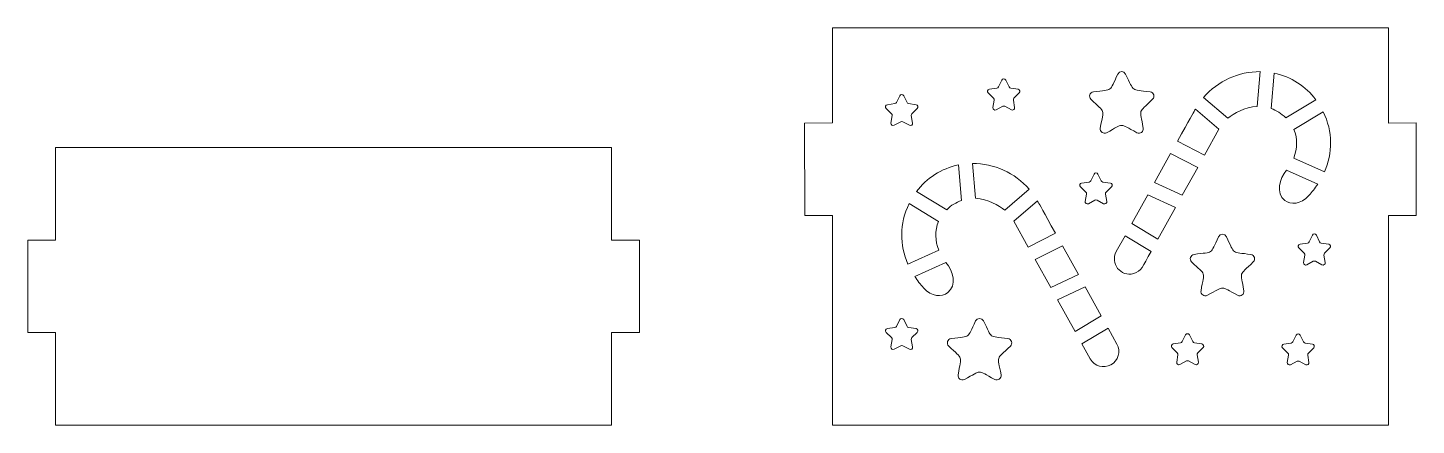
# Model space of a CAD drawing. Header units: inches. Extents: x 97 to 648, y 183 to 807.
# Drawn here: x 195.4 to 620.1, y 183.4 to 305.1 of the extents above; entities that cross this region are included whole.
import ezdxf

# ---------------------------------------------------------------- set-up
doc = ezdxf.new("R2010")
doc.units = ezdxf.units.IN
doc.header["$MEASUREMENT"] = 0
doc.layers.add('_U+0421_U+043B_U+043E_U+0439 1', color=7, linetype='Continuous')

# ---------------------------------------------------------------- blocks, each defined once
blk = doc.blocks.new('block 2')
at = {"layer": '_U+0421_U+043B_U+043E_U+0439 1', "color": 1, "lineweight": 9, "true_color": 0xff0000}
for points in [[(620.09, 275.95), (611.6, 275.94), (611.6, 305.11), (441.52, 305.11), (441.52, 275.95), (433.03, 275.94), (433.06, 247.61), (441.52, 247.62), (441.52, 183.39), (611.6, 183.39), (611.64, 247.61), (620.13, 247.62), (620.09, 275.95)], [(544.99, 266.56), (553.27, 262.32), (548.55, 253.8), (540.11, 257.76), (544.99, 266.56)], [(533.14, 245.18), (538.02, 253.98), (546.45, 250.02), (541.12, 240.4), (533.14, 245.18)], [(503.55, 234.11), (511.87, 238.37), (516.77, 229.53), (508.3, 225.56), (503.55, 234.11)], [(510.4, 221.77), (518.87, 225.74), (523.76, 216.91), (515.76, 212.1), (510.4, 221.77)]]:
    blk.add_lwpolyline(points, dxfattribs=at)
for points, knots in [([(489.57, 286.29), (489.57, 286.29), (491.83, 286.62), (491.83, 286.62), (492.05, 286.65), (492.24, 286.79), (492.34, 286.99), (492.34, 286.99), (493.35, 289.04), (493.35, 289.04), (493.59, 289.54), (494.31, 289.54), (494.56, 289.04), (494.56, 289.04), (495.57, 286.99), (495.57, 286.99), (495.67, 286.79), (495.86, 286.65), (496.08, 286.62), (496.08, 286.62), (498.34, 286.29), (498.34, 286.29), (498.89, 286.21), (499.11, 285.53), (498.71, 285.14), (498.71, 285.14), (497.07, 283.55), (497.07, 283.55), (496.92, 283.39), (496.84, 283.17), (496.88, 282.95), (496.88, 282.95), (497.27, 280.7), (497.27, 280.7), (497.36, 280.15), (496.78, 279.73), (496.29, 279.99), (496.29, 279.99), (494.27, 281.05), (494.27, 281.05), (494.07, 281.15), (493.83, 281.15), (493.64, 281.05), (493.64, 281.05), (491.62, 279.99), (491.62, 279.99), (491.12, 279.73), (490.54, 280.15), (490.64, 280.7), (490.64, 280.7), (491.02, 282.95), (491.02, 282.95), (491.06, 283.17), (490.99, 283.39), (490.83, 283.55), (490.83, 283.55), (489.19, 285.14), (489.19, 285.14), (488.79, 285.53), (489.01, 286.21), (489.57, 286.29)], [0, 0, 0, 0, 1, 1, 1, 2, 2, 2, 3, 3, 3, 4, 4, 4, 5, 5, 5, 6, 6, 6, 7, 7, 7, 8, 8, 8, 9, 9, 9, 10, 10, 10, 11, 11, 11, 12, 12, 12, 13, 13, 13, 14, 14, 14, 15, 15, 15, 16, 16, 16, 17, 17, 17, 18, 18, 18, 19, 19, 19, 20, 20, 20, 20]), ([(521.35, 285.47), (527.67, 286.39), (526.05, 285.24), (528.85, 290.91), (529.34, 291.91), (530.75, 291.91), (531.24, 290.91), (534.1, 285.14), (532.49, 286.38), (538.74, 285.47), (539.83, 285.31), (540.27, 283.96), (539.48, 283.19), (534.86, 278.69), (535.55, 280.6), (536.62, 274.38), (536.8, 273.29), (535.66, 272.46), (534.68, 272.97), (528.97, 275.97), (531, 275.91), (525.42, 272.97), (524.43, 272.46), (523.29, 273.29), (523.48, 274.38), (524.56, 280.68), (525.15, 278.77), (520.61, 283.19), (519.82, 283.96), (520.26, 285.31), (521.35, 285.47)], [0, 0, 0, 0, 1, 1, 1, 2, 2, 2, 3, 3, 3, 4, 4, 4, 5, 5, 5, 6, 6, 6, 7, 7, 7, 8, 8, 8, 9, 9, 9, 10, 10, 10, 10]), ([(571.47, 281.03), (567.63, 280.86), (564.35, 278.82), (562.5, 277.39), (562.5, 277.39), (555.07, 283.75), (555.07, 283.75), (559.46, 288.85), (565.88, 291.68), (572.35, 291.66), (572.35, 291.66), (571.47, 281.03), (571.47, 281.03)], [0, 0, 0, 0, 1, 1, 1, 2, 2, 2, 3, 3, 3, 4, 4, 4, 4]), ([(576.64, 291.21), (581.92, 290.11), (586.34, 287.14), (589.43, 283.08), (589.43, 283.08), (580.22, 277.53), (580.22, 277.53), (578.85, 278.87), (577.33, 279.8), (575.74, 280.38), (575.74, 280.38), (576.64, 291.21), (576.64, 291.21)], [0, 0, 0, 0, 1, 1, 1, 2, 2, 2, 3, 3, 3, 4, 4, 4, 4]), ([(458.35, 281.54), (458.35, 281.54), (460.61, 281.87), (460.61, 281.87), (460.83, 281.9), (461.02, 282.04), (461.11, 282.24), (461.11, 282.24), (462.13, 284.29), (462.13, 284.29), (462.37, 284.79), (463.09, 284.79), (463.34, 284.29), (463.34, 284.29), (464.35, 282.24), (464.35, 282.24), (464.44, 282.04), (464.63, 281.9), (464.85, 281.87), (464.85, 281.87), (467.12, 281.54), (467.12, 281.54), (467.67, 281.46), (467.89, 280.78), (467.49, 280.39), (467.49, 280.39), (465.85, 278.79), (465.85, 278.79), (465.69, 278.64), (465.62, 278.41), (465.66, 278.2), (465.66, 278.2), (466.05, 275.94), (466.05, 275.94), (466.14, 275.39), (465.56, 274.97), (465.07, 275.23), (465.07, 275.23), (463.04, 276.3), (463.04, 276.3), (462.85, 276.4), (462.61, 276.4), (462.42, 276.3), (462.42, 276.3), (460.39, 275.23), (460.39, 275.23), (459.9, 274.97), (459.32, 275.39), (459.42, 275.94), (459.42, 275.94), (459.8, 278.2), (459.8, 278.2), (459.84, 278.41), (459.77, 278.64), (459.61, 278.79), (459.61, 278.79), (457.97, 280.39), (457.97, 280.39), (457.57, 280.78), (457.79, 281.46), (458.35, 281.54)], [0, 0, 0, 0, 1, 1, 1, 2, 2, 2, 3, 3, 3, 4, 4, 4, 5, 5, 5, 6, 6, 6, 7, 7, 7, 8, 8, 8, 9, 9, 9, 10, 10, 10, 11, 11, 11, 12, 12, 12, 13, 13, 13, 14, 14, 14, 15, 15, 15, 16, 16, 16, 17, 17, 17, 18, 18, 18, 19, 19, 19, 20, 20, 20, 20]), ([(552.57, 280.21), (552.57, 280.21), (559.77, 274.05), (559.77, 274.05), (559.77, 274.05), (555.36, 266.09), (555.36, 266.09), (555.36, 266.09), (547.08, 270.33), (547.08, 270.33), (554.46, 283.64), (551.89, 279.01), (552.57, 280.21)], [0, 0, 0, 0, 1, 1, 1, 2, 2, 2, 3, 3, 3, 4, 4, 4, 4]), ([(592.07, 260.97), (592.07, 260.97), (582.65, 265.21), (582.65, 265.21), (583.76, 268.08), (583.92, 271.15), (582.7, 274), (582.7, 274), (591.68, 279.4), (591.68, 279.4), (594.64, 273.29), (594.59, 266.68), (592.07, 260.97)], [0, 0, 0, 0, 1, 1, 1, 2, 2, 2, 3, 3, 3, 4, 4, 4, 4]), ([(373.95, 211.76), (373.95, 211.76), (373.95, 183.39), (373.95, 183.39), (373.95, 183.39), (203.88, 183.39), (203.88, 183.39), (203.88, 186.92), (203.88, 208.2), (203.88, 211.76), (203.88, 211.76), (195.38, 211.76), (195.38, 211.76), (195.38, 211.76), (195.38, 240.09), (195.38, 240.09), (195.38, 240.09), (203.88, 240.09), (203.88, 240.09), (203.88, 240.09), (203.88, 268.43), (203.88, 268.43), (203.88, 268.43), (373.95, 268.43), (373.95, 268.43), (373.95, 268.43), (373.95, 240.09), (373.95, 240.09), (373.95, 240.09), (382.47, 240.09), (382.47, 240.09), (382.47, 240.09), (382.47, 211.76), (382.47, 211.76), (382.47, 211.76), (373.95, 211.76), (373.95, 211.76)], [0, 0, 0, 0, 1, 1, 1, 2, 2, 2, 3, 3, 3, 4, 4, 4, 5, 5, 5, 6, 6, 6, 7, 7, 7, 8, 8, 8, 9, 9, 9, 10, 10, 10, 11, 11, 11, 12, 12, 12, 12]), ([(501.75, 255.63), (501.75, 255.63), (494.29, 249.24), (494.29, 249.24), (492.43, 250.68), (489.14, 252.72), (485.28, 252.89), (485.28, 252.89), (484.4, 263.57), (484.4, 263.57), (490.9, 263.59), (497.34, 260.74), (501.75, 255.63)], [0, 0, 0, 0, 1, 1, 1, 2, 2, 2, 3, 3, 3, 4, 4, 4, 4]), ([(480.1, 263.11), (480.1, 263.11), (481, 252.24), (481, 252.24), (479.41, 251.66), (477.89, 250.74), (476.49, 249.39), (476.49, 249.39), (467.25, 254.95), (467.25, 254.95), (470.34, 259.02), (474.77, 262.01), (480.1, 263.11)], [0, 0, 0, 0, 1, 1, 1, 2, 2, 2, 3, 3, 3, 4, 4, 4, 4]), ([(517.78, 257.54), (517.78, 257.54), (520.04, 257.86), (520.04, 257.86), (520.26, 257.9), (520.45, 258.03), (520.55, 258.23), (520.55, 258.23), (521.56, 260.28), (521.56, 260.28), (521.81, 260.78), (522.52, 260.78), (522.77, 260.28), (522.77, 260.28), (523.78, 258.23), (523.78, 258.23), (523.88, 258.03), (524.07, 257.9), (524.29, 257.86), (524.29, 257.86), (526.55, 257.54), (526.55, 257.54), (527.1, 257.46), (527.33, 256.78), (526.93, 256.39), (526.93, 256.39), (525.29, 254.79), (525.29, 254.79), (525.13, 254.64), (525.06, 254.41), (525.1, 254.19), (525.1, 254.19), (525.48, 251.94), (525.48, 251.94), (525.58, 251.39), (525, 250.97), (524.5, 251.23), (524.5, 251.23), (522.48, 252.29), (522.48, 252.29), (522.28, 252.4), (522.05, 252.4), (521.85, 252.29), (521.85, 252.29), (519.83, 251.23), (519.83, 251.23), (519.34, 250.97), (518.76, 251.39), (518.85, 251.94), (518.85, 251.94), (519.24, 254.19), (519.24, 254.19), (519.28, 254.41), (519.2, 254.64), (519.04, 254.79), (519.04, 254.79), (517.41, 256.39), (517.41, 256.39), (517.01, 256.78), (517.23, 257.46), (517.78, 257.54)], [0, 0, 0, 0, 1, 1, 1, 2, 2, 2, 3, 3, 3, 4, 4, 4, 5, 5, 5, 6, 6, 6, 7, 7, 7, 8, 8, 8, 9, 9, 9, 10, 10, 10, 11, 11, 11, 12, 12, 12, 13, 13, 13, 14, 14, 14, 15, 15, 15, 16, 16, 16, 17, 17, 17, 18, 18, 18, 19, 19, 19, 20, 20, 20, 20]), ([(580.45, 261.48), (580.45, 261.48), (589.98, 257.18), (589.98, 257.18), (589.15, 255.93), (588.25, 254.78), (587.27, 253.75), (584.89, 250.9), (581.7, 250.87), (579.9, 252.26), (577.11, 254.4), (578.24, 258.91), (580.45, 261.48)], [0, 0, 0, 0, 1, 1, 1, 2, 2, 2, 3, 3, 3, 4, 4, 4, 4]), ([(497.02, 245.89), (497.02, 245.89), (504.25, 252.08), (504.25, 252.08), (504.93, 250.89), (502.39, 255.47), (509.77, 242.16), (509.77, 242.16), (501.46, 237.9), (501.46, 237.9), (501.46, 237.9), (497.02, 245.89), (497.02, 245.89)], [0, 0, 0, 0, 1, 1, 1, 2, 2, 2, 3, 3, 3, 4, 4, 4, 4]), ([(474.06, 237.01), (474.06, 237.01), (464.6, 232.75), (464.6, 232.75), (462.08, 238.48), (462.01, 245.11), (464.99, 251.26), (464.99, 251.26), (474.01, 245.83), (474.01, 245.83), (472.78, 242.97), (472.94, 239.88), (474.06, 237.01)], [0, 0, 0, 0, 1, 1, 1, 2, 2, 2, 3, 3, 3, 4, 4, 4, 4]), ([(570.29, 233.4), (565.67, 228.9), (566.36, 230.81), (567.42, 224.59), (567.61, 223.5), (566.47, 222.67), (565.48, 223.18), (559.9, 226.12), (561.93, 226.18), (556.23, 223.18), (555.24, 222.67), (554.1, 223.5), (554.29, 224.59), (555.37, 230.89), (555.96, 228.98), (551.42, 233.4), (550.63, 234.17), (551.07, 235.52), (552.17, 235.68), (558.48, 236.6), (556.86, 235.44), (559.66, 241.12), (560.15, 242.11), (561.56, 242.11), (562.06, 241.12), (564.91, 235.34), (563.3, 236.58), (569.55, 235.68), (570.64, 235.52), (571.08, 234.17), (570.29, 233.4)], [0, 0, 0, 0, 1, 1, 1, 2, 2, 2, 3, 3, 3, 4, 4, 4, 5, 5, 5, 6, 6, 6, 7, 7, 7, 8, 8, 8, 9, 9, 9, 10, 10, 10, 10]), ([(533.71, 229.84), (529.69, 228.7), (526.38, 232.99), (528.36, 236.56), (528.36, 236.56), (531.05, 241.41), (531.05, 241.41), (531.05, 241.41), (539.03, 236.62), (539.03, 236.62), (536.43, 231.94), (536.04, 230.51), (533.71, 229.84)], [0, 0, 0, 0, 1, 1, 1, 2, 2, 2, 3, 3, 3, 4, 4, 4, 4]), ([(593.73, 237.68), (593.73, 237.68), (592.09, 236.08), (592.09, 236.08), (591.93, 235.93), (591.86, 235.71), (591.9, 235.49), (591.9, 235.49), (592.28, 233.24), (592.28, 233.24), (592.38, 232.68), (591.8, 232.26), (591.3, 232.52), (591.3, 232.52), (589.28, 233.59), (589.28, 233.59), (589.09, 233.69), (588.85, 233.69), (588.65, 233.59), (588.65, 233.59), (586.63, 232.52), (586.63, 232.52), (586.14, 232.26), (585.56, 232.68), (585.65, 233.24), (585.65, 233.24), (586.04, 235.49), (586.04, 235.49), (586.08, 235.71), (586, 235.93), (585.85, 236.08), (585.85, 236.08), (584.21, 237.68), (584.21, 237.68), (583.81, 238.07), (584.03, 238.75), (584.58, 238.83), (584.58, 238.83), (586.84, 239.16), (586.84, 239.16), (587.06, 239.19), (587.25, 239.33), (587.35, 239.53), (587.35, 239.53), (588.36, 241.58), (588.36, 241.58), (588.61, 242.08), (589.33, 242.08), (589.57, 241.58), (589.57, 241.58), (590.58, 239.53), (590.58, 239.53), (590.68, 239.33), (590.87, 239.19), (591.09, 239.16), (591.09, 239.16), (593.35, 238.83), (593.35, 238.83), (593.91, 238.75), (594.13, 238.07), (593.73, 237.68)], [0, 0, 0, 0, 1, 1, 1, 2, 2, 2, 3, 3, 3, 4, 4, 4, 5, 5, 5, 6, 6, 6, 7, 7, 7, 8, 8, 8, 9, 9, 9, 10, 10, 10, 11, 11, 11, 12, 12, 12, 13, 13, 13, 14, 14, 14, 15, 15, 15, 16, 16, 16, 17, 17, 17, 18, 18, 18, 19, 19, 19, 20, 20, 20, 20]), ([(469.42, 225.51), (468.44, 226.54), (467.53, 227.7), (466.7, 228.96), (466.7, 228.96), (476.27, 233.27), (476.27, 233.27), (478.49, 230.68), (479.61, 226.16), (476.82, 224.01), (475.01, 222.62), (471.81, 222.65), (469.42, 225.51)], [0, 0, 0, 0, 1, 1, 1, 2, 2, 2, 3, 3, 3, 4, 4, 4, 4]), ([(467.49, 211.83), (467.49, 211.83), (465.85, 210.24), (465.85, 210.24), (465.69, 210.08), (465.62, 209.86), (465.66, 209.64), (465.66, 209.64), (466.05, 207.39), (466.05, 207.39), (466.14, 206.84), (465.56, 206.42), (465.07, 206.68), (465.07, 206.68), (463.04, 207.74), (463.04, 207.74), (462.85, 207.84), (462.61, 207.84), (462.42, 207.74), (462.42, 207.74), (460.39, 206.68), (460.39, 206.68), (459.9, 206.42), (459.32, 206.84), (459.42, 207.39), (459.42, 207.39), (459.8, 209.64), (459.8, 209.64), (459.84, 209.86), (459.77, 210.08), (459.61, 210.24), (459.61, 210.24), (457.97, 211.83), (457.97, 211.83), (457.57, 212.22), (457.79, 212.9), (458.35, 212.98), (458.35, 212.98), (460.61, 213.31), (460.61, 213.31), (460.83, 213.34), (461.02, 213.48), (461.11, 213.68), (461.11, 213.68), (462.13, 215.73), (462.13, 215.73), (462.37, 216.23), (463.09, 216.23), (463.34, 215.73), (463.34, 215.73), (464.35, 213.68), (464.35, 213.68), (464.44, 213.48), (464.63, 213.34), (464.85, 213.31), (464.85, 213.31), (467.12, 212.98), (467.12, 212.98), (467.67, 212.9), (467.89, 212.22), (467.49, 211.83)], [0, 0, 0, 0, 1, 1, 1, 2, 2, 2, 3, 3, 3, 4, 4, 4, 5, 5, 5, 6, 6, 6, 7, 7, 7, 8, 8, 8, 9, 9, 9, 10, 10, 10, 11, 11, 11, 12, 12, 12, 13, 13, 13, 14, 14, 14, 15, 15, 15, 16, 16, 16, 17, 17, 17, 18, 18, 18, 19, 19, 19, 20, 20, 20, 20]), ([(495.98, 207.64), (491.36, 203.14), (492.05, 205.05), (493.12, 198.83), (493.3, 197.74), (492.16, 196.91), (491.18, 197.42), (485.47, 200.42), (487.5, 200.36), (481.92, 197.42), (480.93, 196.91), (479.79, 197.74), (479.98, 198.83), (481.05, 205.13), (481.65, 203.22), (477.11, 207.64), (476.32, 208.41), (476.76, 209.76), (477.86, 209.92), (484.18, 210.84), (482.55, 209.69), (485.35, 215.36), (485.84, 216.36), (487.25, 216.36), (487.74, 215.36), (490.6, 209.58), (488.99, 210.83), (495.24, 209.92), (496.33, 209.76), (496.77, 208.41), (495.98, 207.64)], [0, 0, 0, 0, 1, 1, 1, 2, 2, 2, 3, 3, 3, 4, 4, 4, 5, 5, 5, 6, 6, 6, 7, 7, 7, 8, 8, 8, 9, 9, 9, 10, 10, 10, 10]), ([(526.74, 201.91), (524.5, 200.67), (521.66, 201.46), (520.4, 203.73), (520.4, 203.73), (517.85, 208.31), (517.85, 208.31), (517.85, 208.31), (525.86, 213.12), (525.86, 213.12), (525.86, 213.12), (528.56, 208.25), (528.56, 208.25), (529.81, 206), (529, 203.16), (526.74, 201.91)], [0, 0, 0, 0, 1, 1, 1, 2, 2, 2, 3, 3, 3, 4, 4, 4, 5, 5, 5, 5]), ([(554.92, 207.16), (554.92, 207.16), (553.29, 205.57), (553.29, 205.57), (553.13, 205.41), (553.05, 205.19), (553.09, 204.97), (553.09, 204.97), (553.48, 202.72), (553.48, 202.72), (553.57, 202.17), (552.99, 201.75), (552.5, 202.01), (552.5, 202.01), (550.48, 203.07), (550.48, 203.07), (550.28, 203.18), (550.05, 203.18), (549.85, 203.07), (549.85, 203.07), (547.83, 202.01), (547.83, 202.01), (547.33, 201.75), (546.75, 202.17), (546.85, 202.72), (546.85, 202.72), (547.23, 204.97), (547.23, 204.97), (547.27, 205.19), (547.2, 205.41), (547.04, 205.57), (547.04, 205.57), (545.4, 207.16), (545.4, 207.16), (545, 207.55), (545.23, 208.23), (545.78, 208.32), (545.78, 208.32), (548.04, 208.64), (548.04, 208.64), (548.26, 208.68), (548.45, 208.81), (548.55, 209.01), (548.55, 209.01), (549.56, 211.06), (549.56, 211.06), (549.81, 211.56), (550.52, 211.56), (550.77, 211.06), (550.77, 211.06), (551.78, 209.01), (551.78, 209.01), (551.88, 208.81), (552.07, 208.68), (552.29, 208.64), (552.29, 208.64), (554.55, 208.32), (554.55, 208.32), (555.1, 208.24), (555.32, 207.56), (554.92, 207.16)], [0, 0, 0, 0, 1, 1, 1, 2, 2, 2, 3, 3, 3, 4, 4, 4, 5, 5, 5, 6, 6, 6, 7, 7, 7, 8, 8, 8, 9, 9, 9, 10, 10, 10, 11, 11, 11, 12, 12, 12, 13, 13, 13, 14, 14, 14, 15, 15, 15, 16, 16, 16, 17, 17, 17, 18, 18, 18, 19, 19, 19, 20, 20, 20, 20]), ([(588.76, 207.08), (588.76, 207.08), (587.13, 205.48), (587.13, 205.48), (586.97, 205.33), (586.9, 205.11), (586.93, 204.89), (586.93, 204.89), (587.32, 202.63), (587.32, 202.63), (587.41, 202.08), (586.84, 201.66), (586.34, 201.92), (586.34, 201.92), (584.32, 202.99), (584.32, 202.99), (584.12, 203.09), (583.89, 203.09), (583.69, 202.99), (583.69, 202.99), (581.67, 201.92), (581.67, 201.92), (581.17, 201.66), (580.6, 202.08), (580.69, 202.63), (580.69, 202.63), (581.08, 204.89), (581.08, 204.89), (581.11, 205.11), (581.04, 205.33), (580.88, 205.48), (580.88, 205.48), (579.25, 207.08), (579.25, 207.08), (578.85, 207.47), (579.07, 208.15), (579.62, 208.23), (579.62, 208.23), (581.88, 208.56), (581.88, 208.56), (582.1, 208.59), (582.29, 208.73), (582.39, 208.93), (582.39, 208.93), (583.4, 210.98), (583.4, 210.98), (583.65, 211.48), (584.36, 211.48), (584.61, 210.98), (584.61, 210.98), (585.62, 208.93), (585.62, 208.93), (585.72, 208.73), (585.91, 208.59), (586.13, 208.56), (586.13, 208.56), (588.39, 208.23), (588.39, 208.23), (588.94, 208.15), (589.16, 207.47), (588.76, 207.08)], [0, 0, 0, 0, 1, 1, 1, 2, 2, 2, 3, 3, 3, 4, 4, 4, 5, 5, 5, 6, 6, 6, 7, 7, 7, 8, 8, 8, 9, 9, 9, 10, 10, 10, 11, 11, 11, 12, 12, 12, 13, 13, 13, 14, 14, 14, 15, 15, 15, 16, 16, 16, 17, 17, 17, 18, 18, 18, 19, 19, 19, 20, 20, 20, 20])]:
    blk.add_open_spline(points, degree=3, knots=knots, dxfattribs=at)

msp = doc.modelspace()

# ---------------------------------------------------------------- block references
at = {"layer": '_U+0421_U+043B_U+043E_U+0439 1'}
msp.add_blockref('block 2', (0, 0), dxfattribs=at)

doc.saveas('drawing.dxf')
